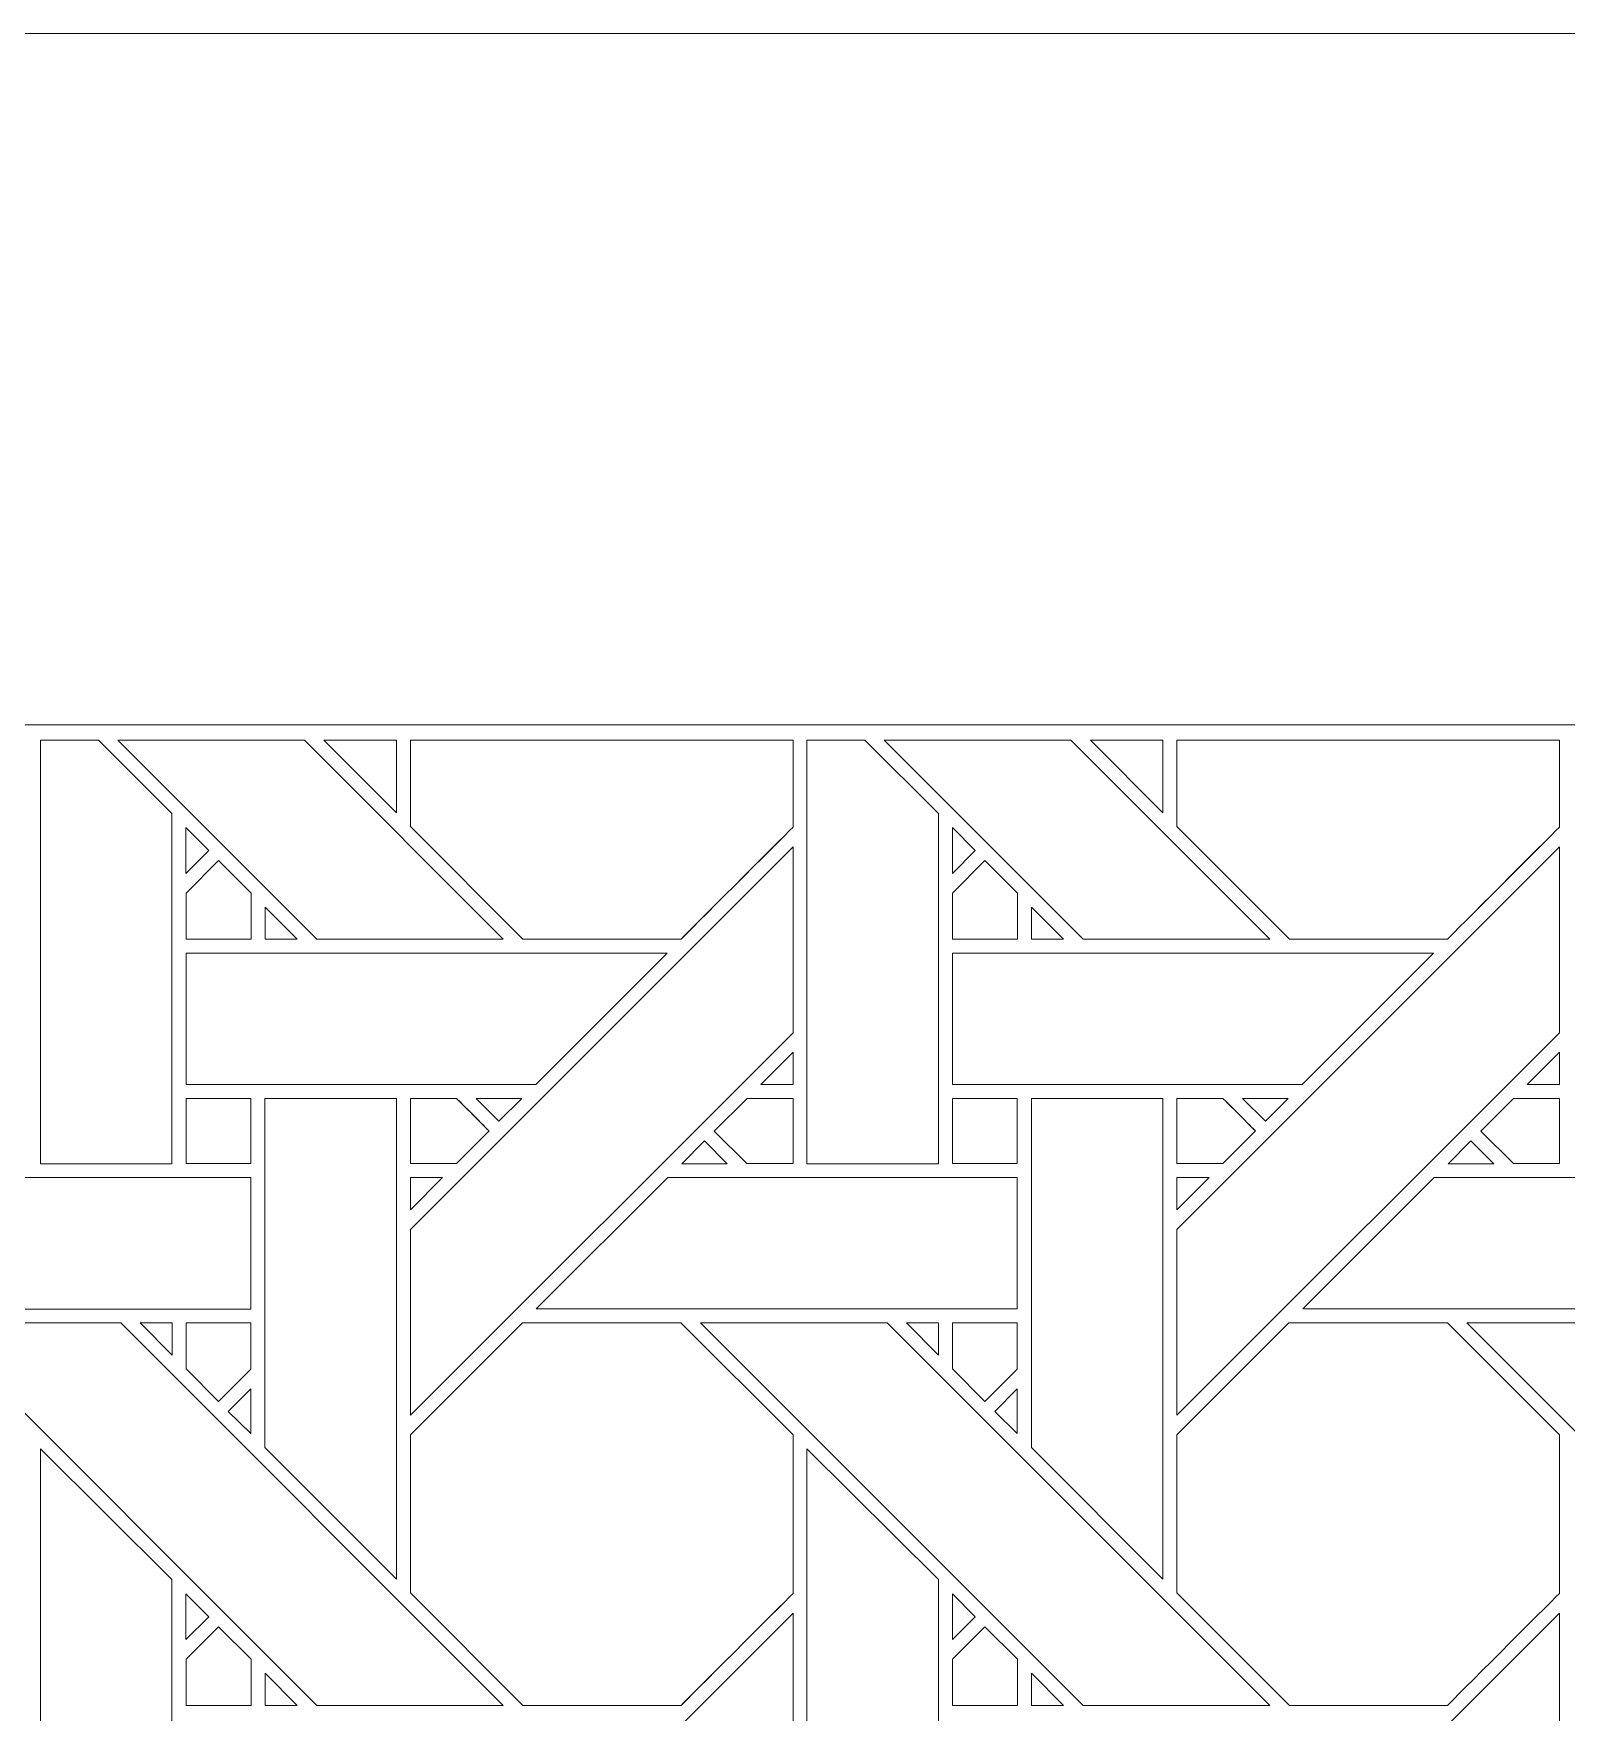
# Model space of a CAD drawing. Header units: inches. Extents: x 4.4 to 20.4, y 1.1 to 17.1.
# Drawn here: x 15.949 to 17.846, y 15.016 to 17.095 of the extents above; entities that cross this region are included whole.
import ezdxf

# ---------------------------------------------------------------- set-up
doc = ezdxf.new("R2010")
doc.units = ezdxf.units.IN
doc.header["$MEASUREMENT"] = 0
doc.layers.add('Design', color=7, linetype='Continuous', lineweight=0)

msp = doc.modelspace()

# ---------------------------------------------------------------- linework, layer by layer
at = {"layer": 'Design'}
for points, knots in [([(4.3829, 17.0948), (4.3829, 17.0948), (4.3829, 1.0948), (4.3829, 1.0948), (4.3829, 1.0948), (20.3829, 1.0948), (20.3829, 1.0948), (20.3829, 1.0948), (20.3829, 17.0948), (20.3829, 17.0948), (20.3829, 17.0948), (4.3829, 17.0948), (4.3829, 17.0948)], [0, 0, 0, 0, 1, 1, 1, 2, 2, 2, 3, 3, 3, 4, 4, 4, 4]), ([(19.3728, 16.2388), (19.3728, 16.2388), (5.2388, 16.2388), (5.2388, 16.2388), (5.2388, 16.2388), (5.2388, 1.9507), (5.2388, 1.9507), (5.2388, 1.9507), (19.5269, 1.9507), (19.5269, 1.9507), (19.5269, 1.9507), (19.5269, 16.2388), (19.5269, 16.2388), (19.5269, 16.2388), (19.3728, 16.2388), (19.3728, 16.2388)], [0, 0, 0, 0, 1, 1, 1, 2, 2, 2, 3, 3, 3, 4, 4, 4, 5, 5, 5, 5]), ([(16.0292, 16.2198), (16.0292, 16.2198), (16.1201, 16.1292), (16.1201, 16.1292), (16.1201, 16.1292), (16.1201, 15.6955), (16.1201, 15.6955), (16.1201, 15.6955), (15.9574, 15.6955), (15.9574, 15.6955), (15.9574, 15.6955), (15.9574, 16.2198), (15.9574, 16.2198), (15.9574, 16.2198), (16.0292, 16.2198), (16.0292, 16.2198)], [0, 0, 0, 0, 1, 1, 1, 2, 2, 2, 3, 3, 3, 4, 4, 4, 5, 5, 5, 5]), ([(16.5303, 15.9735), (16.5303, 15.9735), (16.2993, 15.9735), (16.2993, 15.9735), (16.2993, 15.9735), (16.0531, 16.2198), (16.0531, 16.2198), (16.0531, 16.2198), (16.2841, 16.2198), (16.2841, 16.2198), (16.2841, 16.2198), (16.5303, 15.9735), (16.5303, 15.9735)], [0, 0, 0, 0, 1, 1, 1, 2, 2, 2, 3, 3, 3, 4, 4, 4, 4]), ([(16.3982, 16.2198), (16.3982, 16.2198), (16.3982, 16.1299), (16.3982, 16.1299), (16.3982, 16.1299), (16.3083, 16.2198), (16.3083, 16.2198), (16.3083, 16.2198), (16.3982, 16.2198), (16.3982, 16.2198)], [0, 0, 0, 0, 1, 1, 1, 2, 2, 2, 3, 3, 3, 3]), ([(16.889, 16.2198), (16.889, 16.2198), (16.889, 16.1123), (16.889, 16.1123), (16.8712, 16.0943), (16.7593, 15.9827), (16.7503, 15.9736), (16.7503, 15.9736), (16.5546, 15.9736), (16.5546, 15.9736), (16.5546, 15.9736), (16.4153, 16.1128), (16.4153, 16.1128), (16.4153, 16.1128), (16.4153, 16.2198), (16.4153, 16.2198), (16.4153, 16.2198), (16.889, 16.2198), (16.889, 16.2198)], [0, 0, 0, 0, 1, 1, 1, 2, 2, 2, 3, 3, 3, 4, 4, 4, 5, 5, 5, 6, 6, 6, 6]), ([(16.889, 16.2198), (16.889, 16.2198), (16.889, 16.1123), (16.889, 16.1123), (16.8711, 16.0943), (16.7592, 15.9825), (16.7503, 15.9735), (16.7503, 15.9735), (16.5545, 15.9735), (16.5545, 15.9735), (16.5545, 15.9735), (16.4153, 16.1128), (16.4153, 16.1128), (16.4153, 16.1128), (16.4153, 16.2198), (16.4153, 16.2198), (16.4153, 16.2198), (16.889, 16.2198), (16.889, 16.2198)], [0, 0, 0, 0, 1, 1, 1, 2, 2, 2, 3, 3, 3, 4, 4, 4, 5, 5, 5, 6, 6, 6, 6]), ([(16.978, 16.2198), (16.978, 16.2198), (17.0689, 16.1292), (17.0689, 16.1292), (17.0689, 16.1292), (17.0689, 15.6955), (17.0689, 15.6955), (17.0689, 15.6955), (16.9061, 15.6955), (16.9061, 15.6955), (16.9061, 15.6955), (16.9061, 16.2198), (16.9061, 16.2198), (16.9061, 16.2198), (16.978, 16.2198), (16.978, 16.2198)], [0, 0, 0, 0, 1, 1, 1, 2, 2, 2, 3, 3, 3, 4, 4, 4, 5, 5, 5, 5]), ([(17.479, 15.9735), (17.479, 15.9735), (17.248, 15.9735), (17.248, 15.9735), (17.248, 15.9735), (17.0018, 16.2198), (17.0018, 16.2198), (17.0018, 16.2198), (17.2328, 16.2198), (17.2328, 16.2198), (17.2328, 16.2198), (17.479, 15.9735), (17.479, 15.9735)], [0, 0, 0, 0, 1, 1, 1, 2, 2, 2, 3, 3, 3, 4, 4, 4, 4]), ([(17.3469, 16.2198), (17.3469, 16.2198), (17.3469, 16.1299), (17.3469, 16.1299), (17.3469, 16.1299), (17.257, 16.2198), (17.257, 16.2198), (17.257, 16.2198), (17.3469, 16.2198), (17.3469, 16.2198)], [0, 0, 0, 0, 1, 1, 1, 2, 2, 2, 3, 3, 3, 3]), ([(17.8377, 16.2198), (17.8377, 16.2198), (17.8377, 16.1123), (17.8377, 16.1123), (17.82, 16.0943), (17.708, 15.9827), (17.6991, 15.9736), (17.6991, 15.9736), (17.5033, 15.9736), (17.5033, 15.9736), (17.5033, 15.9736), (17.3641, 16.1128), (17.3641, 16.1128), (17.3641, 16.1128), (17.3641, 16.2198), (17.3641, 16.2198), (17.3641, 16.2198), (17.8377, 16.2198), (17.8377, 16.2198)], [0, 0, 0, 0, 1, 1, 1, 2, 2, 2, 3, 3, 3, 4, 4, 4, 5, 5, 5, 6, 6, 6, 6]), ([(17.8377, 16.2198), (17.8377, 16.2198), (17.8377, 16.1123), (17.8377, 16.1123), (17.8202, 16.0945), (17.7081, 15.9827), (17.699, 15.9735), (17.699, 15.9735), (17.5033, 15.9735), (17.5033, 15.9735), (17.5033, 15.9735), (17.3641, 16.1128), (17.3641, 16.1128), (17.3641, 16.1128), (17.3641, 16.2198), (17.3641, 16.2198), (17.3641, 16.2198), (17.8377, 16.2198), (17.8377, 16.2198)], [0, 0, 0, 0, 1, 1, 1, 2, 2, 2, 3, 3, 3, 4, 4, 4, 5, 5, 5, 6, 6, 6, 6]), ([(16.1374, 16.0549), (16.1374, 16.0549), (16.1374, 16.1117), (16.1374, 16.1117), (16.1374, 16.1117), (16.1656, 16.0831), (16.1656, 16.0831), (16.1656, 16.0831), (16.1374, 16.0549), (16.1374, 16.0549)], [0, 0, 0, 0, 1, 1, 1, 2, 2, 2, 3, 3, 3, 3]), ([(17.0862, 16.0549), (17.0862, 16.0549), (17.0862, 16.1117), (17.0862, 16.1117), (17.0862, 16.1117), (17.1144, 16.0831), (17.1144, 16.0831), (17.1144, 16.0831), (17.0862, 16.0549), (17.0862, 16.0549)], [0, 0, 0, 0, 1, 1, 1, 2, 2, 2, 3, 3, 3, 3]), ([(16.1375, 15.9733), (16.1375, 15.9733), (16.1375, 16.0306), (16.1375, 16.0306), (16.1375, 16.0306), (16.1778, 16.071), (16.1778, 16.071), (16.1778, 16.071), (16.2181, 16.0306), (16.2181, 16.0306), (16.2181, 16.0306), (16.2181, 15.9733), (16.2181, 15.9733), (16.2181, 15.9733), (16.1375, 15.9733), (16.1375, 15.9733)], [0, 0, 0, 0, 1, 1, 1, 2, 2, 2, 3, 3, 3, 4, 4, 4, 5, 5, 5, 5]), ([(16.2181, 15.9733), (16.2181, 15.9733), (16.1375, 15.9733), (16.1375, 15.9733), (16.1375, 15.9733), (16.1375, 16.0306), (16.1375, 16.0306), (16.1375, 16.0306), (16.1778, 16.071), (16.1778, 16.071), (16.1778, 16.071), (16.2181, 16.0306), (16.2181, 16.0306), (16.2181, 16.0306), (16.2181, 15.9733), (16.2181, 15.9733)], [0, 0, 0, 0, 1, 1, 1, 2, 2, 2, 3, 3, 3, 4, 4, 4, 5, 5, 5, 5]), ([(16.889, 15.8577), (16.889, 15.8577), (16.4153, 15.3841), (16.4153, 15.3841), (16.4153, 15.3841), (16.4153, 15.6142), (16.4153, 15.6142), (16.4153, 15.6142), (16.889, 16.0878), (16.889, 16.0878), (16.889, 16.0878), (16.889, 15.8577), (16.889, 15.8577)], [0, 0, 0, 0, 1, 1, 1, 2, 2, 2, 3, 3, 3, 4, 4, 4, 4]), ([(17.0862, 15.9733), (17.0862, 15.9733), (17.0862, 16.0306), (17.0862, 16.0306), (17.0862, 16.0306), (17.1265, 16.071), (17.1265, 16.071), (17.1265, 16.071), (17.1669, 16.0306), (17.1669, 16.0306), (17.1669, 16.0306), (17.1669, 15.9733), (17.1669, 15.9733), (17.1669, 15.9733), (17.0862, 15.9733), (17.0862, 15.9733)], [0, 0, 0, 0, 1, 1, 1, 2, 2, 2, 3, 3, 3, 4, 4, 4, 5, 5, 5, 5]), ([(17.1265, 16.071), (17.1265, 16.071), (17.1669, 16.0306), (17.1669, 16.0306), (17.1669, 16.0306), (17.1669, 15.9733), (17.1669, 15.9733), (17.1669, 15.9733), (17.0862, 15.9733), (17.0862, 15.9733), (17.0862, 15.9733), (17.0862, 16.0306), (17.0862, 16.0306), (17.0862, 16.0306), (17.1265, 16.071), (17.1265, 16.071)], [0, 0, 0, 0, 1, 1, 1, 2, 2, 2, 3, 3, 3, 4, 4, 4, 5, 5, 5, 5]), ([(17.8377, 15.8577), (17.8377, 15.8577), (17.364, 15.3841), (17.364, 15.3841), (17.364, 15.3841), (17.364, 15.6142), (17.364, 15.6142), (17.364, 15.6142), (17.8377, 16.0878), (17.8377, 16.0878), (17.8377, 16.0878), (17.8377, 15.8577), (17.8377, 15.8577)], [0, 0, 0, 0, 1, 1, 1, 2, 2, 2, 3, 3, 3, 4, 4, 4, 4]), ([(16.2354, 15.9735), (16.2354, 15.9735), (16.2354, 16.0133), (16.2354, 16.0133), (16.2354, 16.0133), (16.2751, 15.9735), (16.2751, 15.9735), (16.2751, 15.9735), (16.2354, 15.9735), (16.2354, 15.9735)], [0, 0, 0, 0, 1, 1, 1, 2, 2, 2, 3, 3, 3, 3]), ([(17.1841, 15.9735), (17.1841, 15.9735), (17.1841, 16.0133), (17.1841, 16.0133), (17.1841, 16.0133), (17.2238, 15.9735), (17.2238, 15.9735), (17.2238, 15.9735), (17.1841, 15.9735), (17.1841, 15.9735)], [0, 0, 0, 0, 1, 1, 1, 2, 2, 2, 3, 3, 3, 3]), ([(16.7332, 15.9563), (16.7332, 15.9563), (16.5704, 15.7936), (16.5704, 15.7936), (16.5704, 15.7936), (16.1375, 15.7936), (16.1375, 15.7936), (16.1375, 15.7936), (16.1375, 15.9563), (16.1375, 15.9563), (16.1375, 15.9563), (16.7332, 15.9563), (16.7332, 15.9563)], [0, 0, 0, 0, 1, 1, 1, 2, 2, 2, 3, 3, 3, 4, 4, 4, 4]), ([(17.6819, 15.9563), (17.6819, 15.9563), (17.5191, 15.7936), (17.5191, 15.7936), (17.5191, 15.7936), (17.0862, 15.7936), (17.0862, 15.7936), (17.0862, 15.7936), (17.0862, 15.9563), (17.0862, 15.9563), (17.0862, 15.9563), (17.6819, 15.9563), (17.6819, 15.9563)], [0, 0, 0, 0, 1, 1, 1, 2, 2, 2, 3, 3, 3, 4, 4, 4, 4]), ([(16.889, 15.7936), (16.889, 15.7936), (16.8492, 15.7936), (16.8492, 15.7936), (16.8492, 15.7936), (16.889, 15.8334), (16.889, 15.8334), (16.889, 15.8334), (16.889, 15.7936), (16.889, 15.7936)], [0, 0, 0, 0, 1, 1, 1, 2, 2, 2, 3, 3, 3, 3]), ([(17.8377, 15.7936), (17.8377, 15.7936), (17.7979, 15.7936), (17.7979, 15.7936), (17.7979, 15.7936), (17.8377, 15.8334), (17.8377, 15.8334), (17.8377, 15.8334), (17.8377, 15.7936), (17.8377, 15.7936)], [0, 0, 0, 0, 1, 1, 1, 2, 2, 2, 3, 3, 3, 3]), ([(16.1375, 15.6956), (16.1375, 15.6956), (16.1375, 15.7763), (16.1375, 15.7763), (16.1375, 15.7763), (16.2177, 15.7763), (16.2177, 15.7763), (16.2177, 15.7763), (16.2177, 15.6956), (16.2177, 15.6956), (16.2177, 15.6956), (16.1375, 15.6956), (16.1375, 15.6956)], [0, 0, 0, 0, 1, 1, 1, 2, 2, 2, 3, 3, 3, 4, 4, 4, 4]), ([(16.1375, 15.6956), (16.1375, 15.6956), (16.1375, 15.7763), (16.1375, 15.7763), (16.1375, 15.7763), (16.2177, 15.7763), (16.2177, 15.7763), (16.2177, 15.7763), (16.2177, 15.6956), (16.2177, 15.6956), (16.2177, 15.6956), (16.1375, 15.6956), (16.1375, 15.6956)], [0, 0, 0, 0, 1, 1, 1, 2, 2, 2, 3, 3, 3, 4, 4, 4, 4]), ([(16.2352, 15.3441), (16.2352, 15.3441), (16.2352, 15.7763), (16.2352, 15.7763), (16.2352, 15.7763), (16.3982, 15.7763), (16.3982, 15.7763), (16.3982, 15.7763), (16.3982, 15.1812), (16.3982, 15.1812), (16.3982, 15.1812), (16.2352, 15.3441), (16.2352, 15.3441)], [0, 0, 0, 0, 1, 1, 1, 2, 2, 2, 3, 3, 3, 4, 4, 4, 4]), ([(16.4153, 15.6956), (16.4153, 15.6956), (16.4153, 15.7763), (16.4153, 15.7763), (16.4153, 15.7763), (16.4724, 15.7763), (16.4724, 15.7763), (16.4775, 15.7712), (16.5083, 15.7404), (16.5127, 15.736), (16.5127, 15.736), (16.4723, 15.6956), (16.4723, 15.6956), (16.4723, 15.6956), (16.4153, 15.6956), (16.4153, 15.6956)], [0, 0, 0, 0, 1, 1, 1, 2, 2, 2, 3, 3, 3, 4, 4, 4, 5, 5, 5, 5]), ([(16.5127, 15.736), (16.5127, 15.736), (16.4723, 15.6956), (16.4723, 15.6956), (16.4723, 15.6956), (16.4153, 15.6956), (16.4153, 15.6956), (16.4153, 15.6956), (16.4153, 15.7763), (16.4153, 15.7763), (16.4153, 15.7763), (16.4724, 15.7763), (16.4724, 15.7763), (16.4777, 15.7711), (16.5085, 15.7402), (16.5127, 15.736)], [0, 0, 0, 0, 1, 1, 1, 2, 2, 2, 3, 3, 3, 4, 4, 4, 5, 5, 5, 5]), ([(16.4967, 15.7763), (16.4967, 15.7763), (16.5532, 15.7763), (16.5532, 15.7763), (16.5532, 15.7763), (16.5249, 15.7481), (16.5249, 15.7481), (16.5249, 15.7481), (16.4967, 15.7763), (16.4967, 15.7763)], [0, 0, 0, 0, 1, 1, 1, 2, 2, 2, 3, 3, 3, 3]), ([(16.8319, 15.6956), (16.8319, 15.6956), (16.7915, 15.7359), (16.7915, 15.7359), (16.7915, 15.7359), (16.832, 15.7764), (16.832, 15.7764), (16.832, 15.7764), (16.889, 15.7764), (16.889, 15.7764), (16.889, 15.7764), (16.889, 15.6956), (16.889, 15.6956), (16.889, 15.6956), (16.8319, 15.6956), (16.8319, 15.6956)], [0, 0, 0, 0, 1, 1, 1, 2, 2, 2, 3, 3, 3, 4, 4, 4, 5, 5, 5, 5]), ([(16.889, 15.6956), (16.889, 15.6956), (16.8319, 15.6956), (16.8319, 15.6956), (16.8319, 15.6956), (16.7915, 15.7359), (16.7915, 15.7359), (16.7915, 15.7359), (16.832, 15.7764), (16.832, 15.7764), (16.832, 15.7764), (16.889, 15.7764), (16.889, 15.7764), (16.889, 15.7764), (16.889, 15.6956), (16.889, 15.6956)], [0, 0, 0, 0, 1, 1, 1, 2, 2, 2, 3, 3, 3, 4, 4, 4, 5, 5, 5, 5]), ([(17.0862, 15.6956), (17.0862, 15.6956), (17.0862, 15.7763), (17.0862, 15.7763), (17.0862, 15.7763), (17.1665, 15.7763), (17.1665, 15.7763), (17.1665, 15.7763), (17.1665, 15.6956), (17.1665, 15.6956), (17.1665, 15.6956), (17.0862, 15.6956), (17.0862, 15.6956)], [0, 0, 0, 0, 1, 1, 1, 2, 2, 2, 3, 3, 3, 4, 4, 4, 4]), ([(17.0862, 15.6956), (17.0862, 15.6956), (17.0862, 15.7763), (17.0862, 15.7763), (17.0862, 15.7763), (17.1665, 15.7763), (17.1665, 15.7763), (17.1665, 15.7763), (17.1665, 15.6956), (17.1665, 15.6956), (17.1665, 15.6956), (17.0862, 15.6956), (17.0862, 15.6956)], [0, 0, 0, 0, 1, 1, 1, 2, 2, 2, 3, 3, 3, 4, 4, 4, 4]), ([(17.184, 15.3441), (17.184, 15.3441), (17.184, 15.7763), (17.184, 15.7763), (17.184, 15.7763), (17.3469, 15.7763), (17.3469, 15.7763), (17.3469, 15.7763), (17.3469, 15.1812), (17.3469, 15.1812), (17.3469, 15.1812), (17.184, 15.3441), (17.184, 15.3441)], [0, 0, 0, 0, 1, 1, 1, 2, 2, 2, 3, 3, 3, 4, 4, 4, 4]), ([(17.3641, 15.6956), (17.3641, 15.6956), (17.3641, 15.7763), (17.3641, 15.7763), (17.3641, 15.7763), (17.4211, 15.7763), (17.4211, 15.7763), (17.4263, 15.7712), (17.457, 15.7404), (17.4615, 15.736), (17.4615, 15.736), (17.421, 15.6956), (17.421, 15.6956), (17.421, 15.6956), (17.3641, 15.6956), (17.3641, 15.6956)], [0, 0, 0, 0, 1, 1, 1, 2, 2, 2, 3, 3, 3, 4, 4, 4, 5, 5, 5, 5]), ([(17.4615, 15.736), (17.4615, 15.736), (17.421, 15.6956), (17.421, 15.6956), (17.421, 15.6956), (17.3641, 15.6956), (17.3641, 15.6956), (17.3641, 15.6956), (17.3641, 15.7763), (17.3641, 15.7763), (17.3641, 15.7763), (17.4211, 15.7763), (17.4211, 15.7763), (17.4264, 15.7711), (17.4572, 15.7403), (17.4615, 15.736)], [0, 0, 0, 0, 1, 1, 1, 2, 2, 2, 3, 3, 3, 4, 4, 4, 5, 5, 5, 5]), ([(17.4455, 15.7763), (17.4455, 15.7763), (17.5019, 15.7763), (17.5019, 15.7763), (17.5019, 15.7763), (17.4736, 15.7481), (17.4736, 15.7481), (17.4736, 15.7481), (17.4455, 15.7763), (17.4455, 15.7763)], [0, 0, 0, 0, 1, 1, 1, 2, 2, 2, 3, 3, 3, 3]), ([(17.7806, 15.6956), (17.7806, 15.6956), (17.7403, 15.7359), (17.7403, 15.7359), (17.7403, 15.7359), (17.7807, 15.7764), (17.7807, 15.7764), (17.7807, 15.7764), (17.8377, 15.7764), (17.8377, 15.7764), (17.8377, 15.7764), (17.8377, 15.6956), (17.8377, 15.6956), (17.8377, 15.6956), (17.7806, 15.6956), (17.7806, 15.6956)], [0, 0, 0, 0, 1, 1, 1, 2, 2, 2, 3, 3, 3, 4, 4, 4, 5, 5, 5, 5]), ([(17.7403, 15.7359), (17.7403, 15.7359), (17.7807, 15.7764), (17.7807, 15.7764), (17.7807, 15.7764), (17.8377, 15.7764), (17.8377, 15.7764), (17.8377, 15.7764), (17.8377, 15.6956), (17.8377, 15.6956), (17.8377, 15.6956), (17.7806, 15.6956), (17.7806, 15.6956), (17.7806, 15.6956), (17.7403, 15.7359), (17.7403, 15.7359)], [0, 0, 0, 0, 1, 1, 1, 2, 2, 2, 3, 3, 3, 4, 4, 4, 5, 5, 5, 5]), ([(16.7511, 15.6955), (16.7511, 15.6955), (16.7794, 15.7238), (16.7794, 15.7238), (16.7794, 15.7238), (16.8076, 15.6955), (16.8076, 15.6955), (16.8076, 15.6955), (16.7511, 15.6955), (16.7511, 15.6955)], [0, 0, 0, 0, 1, 1, 1, 2, 2, 2, 3, 3, 3, 3]), ([(17.7564, 15.6955), (17.7564, 15.6955), (17.6999, 15.6955), (17.6999, 15.6955), (17.6999, 15.6955), (17.7281, 15.7238), (17.7281, 15.7238), (17.7281, 15.7238), (17.7564, 15.6955), (17.7564, 15.6955)], [0, 0, 0, 0, 1, 1, 1, 2, 2, 2, 3, 3, 3, 3]), ([(16.2177, 15.6784), (16.2177, 15.6784), (16.2177, 15.5155), (16.2177, 15.5155), (16.2177, 15.5155), (15.6224, 15.5155), (15.6224, 15.5155), (15.6224, 15.5155), (15.7853, 15.6784), (15.7853, 15.6784), (15.7853, 15.6784), (16.2177, 15.6784), (16.2177, 15.6784)], [0, 0, 0, 0, 1, 1, 1, 2, 2, 2, 3, 3, 3, 4, 4, 4, 4]), ([(16.4551, 15.6784), (16.4551, 15.6784), (16.4153, 15.6385), (16.4153, 15.6385), (16.4153, 15.6385), (16.4153, 15.6784), (16.4153, 15.6784), (16.4153, 15.6784), (16.4551, 15.6784), (16.4551, 15.6784)], [0, 0, 0, 0, 1, 1, 1, 2, 2, 2, 3, 3, 3, 3]), ([(17.1664, 15.6784), (17.1664, 15.6784), (17.1664, 15.5156), (17.1664, 15.5156), (17.1664, 15.5156), (16.5711, 15.5156), (16.5711, 15.5156), (16.5711, 15.5156), (16.734, 15.6784), (16.734, 15.6784), (16.734, 15.6784), (17.1664, 15.6784), (17.1664, 15.6784)], [0, 0, 0, 0, 1, 1, 1, 2, 2, 2, 3, 3, 3, 4, 4, 4, 4]), ([(17.4039, 15.6784), (17.4039, 15.6784), (17.364, 15.6385), (17.364, 15.6385), (17.364, 15.6385), (17.364, 15.6784), (17.364, 15.6784), (17.364, 15.6784), (17.4039, 15.6784), (17.4039, 15.6784)], [0, 0, 0, 0, 1, 1, 1, 2, 2, 2, 3, 3, 3, 3]), ([(18.1152, 15.6784), (18.1152, 15.6784), (18.1152, 15.5156), (18.1152, 15.5156), (18.1152, 15.5156), (17.5199, 15.5156), (17.5199, 15.5156), (17.5199, 15.5156), (17.6827, 15.6784), (17.6827, 15.6784), (17.6827, 15.6784), (18.1152, 15.6784), (18.1152, 15.6784)], [0, 0, 0, 0, 1, 1, 1, 2, 2, 2, 3, 3, 3, 4, 4, 4, 4]), ([(16.5303, 15.0248), (16.5303, 15.0248), (16.2993, 15.0248), (16.2993, 15.0248), (16.2993, 15.0248), (15.8257, 15.4984), (15.8257, 15.4984), (15.8257, 15.4984), (16.0567, 15.4984), (16.0567, 15.4984), (16.0567, 15.4984), (16.5303, 15.0248), (16.5303, 15.0248)], [0, 0, 0, 0, 1, 1, 1, 2, 2, 2, 3, 3, 3, 4, 4, 4, 4]), ([(16.0808, 15.4984), (16.0808, 15.4984), (16.1202, 15.4984), (16.1202, 15.4984), (16.1202, 15.4984), (16.1202, 15.4586), (16.1202, 15.4586), (16.1202, 15.4586), (16.0808, 15.4984), (16.0808, 15.4984)], [0, 0, 0, 0, 1, 1, 1, 2, 2, 2, 3, 3, 3, 3]), ([(16.2177, 15.4985), (16.2177, 15.4985), (16.2177, 15.4409), (16.2177, 15.4409), (16.2177, 15.4409), (16.1778, 15.4009), (16.1778, 15.4009), (16.1778, 15.4009), (16.1375, 15.4413), (16.1375, 15.4413), (16.1375, 15.4413), (16.1375, 15.4985), (16.1375, 15.4985), (16.1375, 15.4985), (16.2177, 15.4985), (16.2177, 15.4985)], [0, 0, 0, 0, 1, 1, 1, 2, 2, 2, 3, 3, 3, 4, 4, 4, 5, 5, 5, 5]), ([(16.1778, 15.4009), (16.1778, 15.4009), (16.1375, 15.4413), (16.1375, 15.4413), (16.1375, 15.4413), (16.1375, 15.4985), (16.1375, 15.4985), (16.1375, 15.4985), (16.2177, 15.4985), (16.2177, 15.4985), (16.2177, 15.4985), (16.2177, 15.4409), (16.2177, 15.4409), (16.2177, 15.4409), (16.1778, 15.4009), (16.1778, 15.4009)], [0, 0, 0, 0, 1, 1, 1, 2, 2, 2, 3, 3, 3, 4, 4, 4, 5, 5, 5, 5]), ([(16.554, 15.4985), (16.554, 15.4985), (16.7502, 15.4985), (16.7502, 15.4985), (16.7502, 15.4985), (16.889, 15.3597), (16.889, 15.3597), (16.889, 15.3597), (16.889, 15.1635), (16.889, 15.1635), (16.8712, 15.1456), (16.7593, 15.0339), (16.7503, 15.0248), (16.7503, 15.0248), (16.5546, 15.0248), (16.5546, 15.0248), (16.5546, 15.0248), (16.4153, 15.1641), (16.4153, 15.1641), (16.4153, 15.1641), (16.4153, 15.3597), (16.4153, 15.3597), (16.4153, 15.3597), (16.554, 15.4985), (16.554, 15.4985)], [0, 0, 0, 0, 1, 1, 1, 2, 2, 2, 3, 3, 3, 4, 4, 4, 5, 5, 5, 6, 6, 6, 7, 7, 7, 8, 8, 8, 8]), ([(16.889, 15.3597), (16.889, 15.3597), (16.889, 15.1635), (16.889, 15.1635), (16.8711, 15.1455), (16.7592, 15.0338), (16.7503, 15.0248), (16.7503, 15.0248), (16.5546, 15.0248), (16.5546, 15.0248), (16.5546, 15.0248), (16.4153, 15.1641), (16.4153, 15.1641), (16.4153, 15.1641), (16.4153, 15.3597), (16.4153, 15.3597), (16.4153, 15.3597), (16.554, 15.4985), (16.554, 15.4985), (16.554, 15.4985), (16.7502, 15.4985), (16.7502, 15.4985), (16.7502, 15.4985), (16.889, 15.3597), (16.889, 15.3597)], [0, 0, 0, 0, 1, 1, 1, 2, 2, 2, 3, 3, 3, 4, 4, 4, 5, 5, 5, 6, 6, 6, 7, 7, 7, 8, 8, 8, 8]), ([(17.479, 15.0248), (17.479, 15.0248), (17.248, 15.0248), (17.248, 15.0248), (17.248, 15.0248), (16.7745, 15.4984), (16.7745, 15.4984), (16.7745, 15.4984), (17.0054, 15.4984), (17.0054, 15.4984), (17.0054, 15.4984), (17.479, 15.0248), (17.479, 15.0248)], [0, 0, 0, 0, 1, 1, 1, 2, 2, 2, 3, 3, 3, 4, 4, 4, 4]), ([(17.0295, 15.4984), (17.0295, 15.4984), (17.069, 15.4984), (17.069, 15.4984), (17.069, 15.4984), (17.069, 15.4586), (17.069, 15.4586), (17.069, 15.4586), (17.0295, 15.4984), (17.0295, 15.4984)], [0, 0, 0, 0, 1, 1, 1, 2, 2, 2, 3, 3, 3, 3]), ([(17.1665, 15.4985), (17.1665, 15.4985), (17.1665, 15.4409), (17.1665, 15.4409), (17.1665, 15.4409), (17.1265, 15.4009), (17.1265, 15.4009), (17.1265, 15.4009), (17.0862, 15.4413), (17.0862, 15.4413), (17.0862, 15.4413), (17.0862, 15.4985), (17.0862, 15.4985), (17.0862, 15.4985), (17.1665, 15.4985), (17.1665, 15.4985)], [0, 0, 0, 0, 1, 1, 1, 2, 2, 2, 3, 3, 3, 4, 4, 4, 5, 5, 5, 5]), ([(17.1265, 15.4009), (17.1265, 15.4009), (17.0862, 15.4413), (17.0862, 15.4413), (17.0862, 15.4413), (17.0862, 15.4985), (17.0862, 15.4985), (17.0862, 15.4985), (17.1665, 15.4985), (17.1665, 15.4985), (17.1665, 15.4985), (17.1665, 15.4409), (17.1665, 15.4409), (17.1665, 15.4409), (17.1265, 15.4009), (17.1265, 15.4009)], [0, 0, 0, 0, 1, 1, 1, 2, 2, 2, 3, 3, 3, 4, 4, 4, 5, 5, 5, 5]), ([(17.5027, 15.4985), (17.5027, 15.4985), (17.699, 15.4985), (17.699, 15.4985), (17.699, 15.4985), (17.8377, 15.3597), (17.8377, 15.3597), (17.8377, 15.3597), (17.8377, 15.1635), (17.8377, 15.1635), (17.8199, 15.1456), (17.708, 15.0339), (17.699, 15.0248), (17.699, 15.0248), (17.5033, 15.0248), (17.5033, 15.0248), (17.5033, 15.0248), (17.3641, 15.1641), (17.3641, 15.1641), (17.3641, 15.1641), (17.3641, 15.3597), (17.3641, 15.3597), (17.3641, 15.3597), (17.5027, 15.4985), (17.5027, 15.4985)], [0, 0, 0, 0, 1, 1, 1, 2, 2, 2, 3, 3, 3, 4, 4, 4, 5, 5, 5, 6, 6, 6, 7, 7, 7, 8, 8, 8, 8]), ([(17.8377, 15.3597), (17.8377, 15.3597), (17.8377, 15.1635), (17.8377, 15.1635), (17.8199, 15.1456), (17.708, 15.0338), (17.699, 15.0248), (17.699, 15.0248), (17.5033, 15.0248), (17.5033, 15.0248), (17.5033, 15.0248), (17.3641, 15.1641), (17.3641, 15.1641), (17.3641, 15.1641), (17.3641, 15.3597), (17.3641, 15.3597), (17.3641, 15.3597), (17.5027, 15.4985), (17.5027, 15.4985), (17.5027, 15.4985), (17.699, 15.4985), (17.699, 15.4985), (17.699, 15.4985), (17.8377, 15.3597), (17.8377, 15.3597)], [0, 0, 0, 0, 1, 1, 1, 2, 2, 2, 3, 3, 3, 4, 4, 4, 5, 5, 5, 6, 6, 6, 7, 7, 7, 8, 8, 8, 8]), ([(18.4278, 15.0248), (18.4278, 15.0248), (18.1967, 15.0248), (18.1967, 15.0248), (18.1967, 15.0248), (17.7232, 15.4984), (17.7232, 15.4984), (17.7232, 15.4984), (17.9541, 15.4984), (17.9541, 15.4984), (17.9541, 15.4984), (18.4278, 15.0248), (18.4278, 15.0248)], [0, 0, 0, 0, 1, 1, 1, 2, 2, 2, 3, 3, 3, 4, 4, 4, 4]), ([(16.2177, 15.4166), (16.2177, 15.4166), (16.2177, 15.3614), (16.2177, 15.3614), (16.2177, 15.3614), (16.1899, 15.3888), (16.1899, 15.3888), (16.1899, 15.3888), (16.2177, 15.4166), (16.2177, 15.4166)], [0, 0, 0, 0, 1, 1, 1, 2, 2, 2, 3, 3, 3, 3]), ([(17.1664, 15.4166), (17.1664, 15.4166), (17.1664, 15.3614), (17.1664, 15.3614), (17.1664, 15.3614), (17.1387, 15.3888), (17.1387, 15.3888), (17.1387, 15.3888), (17.1664, 15.4166), (17.1664, 15.4166)], [0, 0, 0, 0, 1, 1, 1, 2, 2, 2, 3, 3, 3, 3]), ([(15.9574, 14.7468), (15.9574, 14.7468), (15.9574, 15.3426), (15.9574, 15.3426), (15.9574, 15.3426), (16.1201, 15.1805), (16.1201, 15.1805), (16.1201, 15.1805), (16.1201, 14.7468), (16.1201, 14.7468), (16.1201, 14.7468), (15.9574, 14.7468), (15.9574, 14.7468)], [0, 0, 0, 0, 1, 1, 1, 2, 2, 2, 3, 3, 3, 4, 4, 4, 4]), ([(16.9061, 14.7468), (16.9061, 14.7468), (16.9061, 15.3426), (16.9061, 15.3426), (16.9061, 15.3426), (17.0689, 15.1805), (17.0689, 15.1805), (17.0689, 15.1805), (17.0689, 14.7468), (17.0689, 14.7468), (17.0689, 14.7468), (16.9061, 14.7468), (16.9061, 14.7468)], [0, 0, 0, 0, 1, 1, 1, 2, 2, 2, 3, 3, 3, 4, 4, 4, 4]), ([(16.1374, 15.1062), (16.1374, 15.1062), (16.1374, 15.163), (16.1374, 15.163), (16.1374, 15.163), (16.1656, 15.1344), (16.1656, 15.1344), (16.1656, 15.1344), (16.1374, 15.1062), (16.1374, 15.1062)], [0, 0, 0, 0, 1, 1, 1, 2, 2, 2, 3, 3, 3, 3]), ([(17.0862, 15.1062), (17.0862, 15.1062), (17.0862, 15.163), (17.0862, 15.163), (17.0862, 15.163), (17.1144, 15.1344), (17.1144, 15.1344), (17.1144, 15.1344), (17.0862, 15.1062), (17.0862, 15.1062)], [0, 0, 0, 0, 1, 1, 1, 2, 2, 2, 3, 3, 3, 3]), ([(16.889, 14.909), (16.889, 14.909), (16.4153, 14.4354), (16.4153, 14.4354), (16.4153, 14.4354), (16.4153, 14.6655), (16.4153, 14.6655), (16.4153, 14.6655), (16.889, 15.139), (16.889, 15.139), (16.889, 15.139), (16.889, 14.909), (16.889, 14.909)], [0, 0, 0, 0, 1, 1, 1, 2, 2, 2, 3, 3, 3, 4, 4, 4, 4]), ([(17.8377, 14.909), (17.8377, 14.909), (17.364, 14.4354), (17.364, 14.4354), (17.364, 14.4354), (17.364, 14.6655), (17.364, 14.6655), (17.364, 14.6655), (17.8377, 15.139), (17.8377, 15.139), (17.8377, 15.139), (17.8377, 14.909), (17.8377, 14.909)], [0, 0, 0, 0, 1, 1, 1, 2, 2, 2, 3, 3, 3, 4, 4, 4, 4]), ([(16.1375, 15.0246), (16.1375, 15.0246), (16.1375, 15.0819), (16.1375, 15.0819), (16.1375, 15.0819), (16.1778, 15.1222), (16.1778, 15.1222), (16.1778, 15.1222), (16.2181, 15.0819), (16.2181, 15.0819), (16.2181, 15.0819), (16.2181, 15.0246), (16.2181, 15.0246), (16.2181, 15.0246), (16.1375, 15.0246), (16.1375, 15.0246)], [0, 0, 0, 0, 1, 1, 1, 2, 2, 2, 3, 3, 3, 4, 4, 4, 5, 5, 5, 5]), ([(16.2181, 15.0246), (16.2181, 15.0246), (16.1375, 15.0246), (16.1375, 15.0246), (16.1375, 15.0246), (16.1375, 15.0819), (16.1375, 15.0819), (16.1375, 15.0819), (16.1778, 15.1222), (16.1778, 15.1222), (16.1778, 15.1222), (16.2181, 15.0819), (16.2181, 15.0819), (16.2181, 15.0819), (16.2181, 15.0246), (16.2181, 15.0246)], [0, 0, 0, 0, 1, 1, 1, 2, 2, 2, 3, 3, 3, 4, 4, 4, 5, 5, 5, 5]), ([(17.0862, 15.0246), (17.0862, 15.0246), (17.0862, 15.0819), (17.0862, 15.0819), (17.0862, 15.0819), (17.1265, 15.1222), (17.1265, 15.1222), (17.1265, 15.1222), (17.1669, 15.0819), (17.1669, 15.0819), (17.1669, 15.0819), (17.1669, 15.0246), (17.1669, 15.0246), (17.1669, 15.0246), (17.0862, 15.0246), (17.0862, 15.0246)], [0, 0, 0, 0, 1, 1, 1, 2, 2, 2, 3, 3, 3, 4, 4, 4, 5, 5, 5, 5]), ([(17.1265, 15.1222), (17.1265, 15.1222), (17.1669, 15.0819), (17.1669, 15.0819), (17.1669, 15.0819), (17.1669, 15.0246), (17.1669, 15.0246), (17.1669, 15.0246), (17.0862, 15.0246), (17.0862, 15.0246), (17.0862, 15.0246), (17.0862, 15.0819), (17.0862, 15.0819), (17.0862, 15.0819), (17.1265, 15.1222), (17.1265, 15.1222)], [0, 0, 0, 0, 1, 1, 1, 2, 2, 2, 3, 3, 3, 4, 4, 4, 5, 5, 5, 5]), ([(16.2354, 15.0248), (16.2354, 15.0248), (16.2354, 15.0646), (16.2354, 15.0646), (16.2354, 15.0646), (16.2751, 15.0248), (16.2751, 15.0248), (16.2751, 15.0248), (16.2354, 15.0248), (16.2354, 15.0248)], [0, 0, 0, 0, 1, 1, 1, 2, 2, 2, 3, 3, 3, 3]), ([(17.1841, 15.0248), (17.1841, 15.0248), (17.1841, 15.0646), (17.1841, 15.0646), (17.1841, 15.0646), (17.2238, 15.0248), (17.2238, 15.0248), (17.2238, 15.0248), (17.1841, 15.0248), (17.1841, 15.0248)], [0, 0, 0, 0, 1, 1, 1, 2, 2, 2, 3, 3, 3, 3])]:
    msp.add_open_spline(points, degree=3, knots=knots, dxfattribs=at)

doc.saveas('drawing.dxf')
